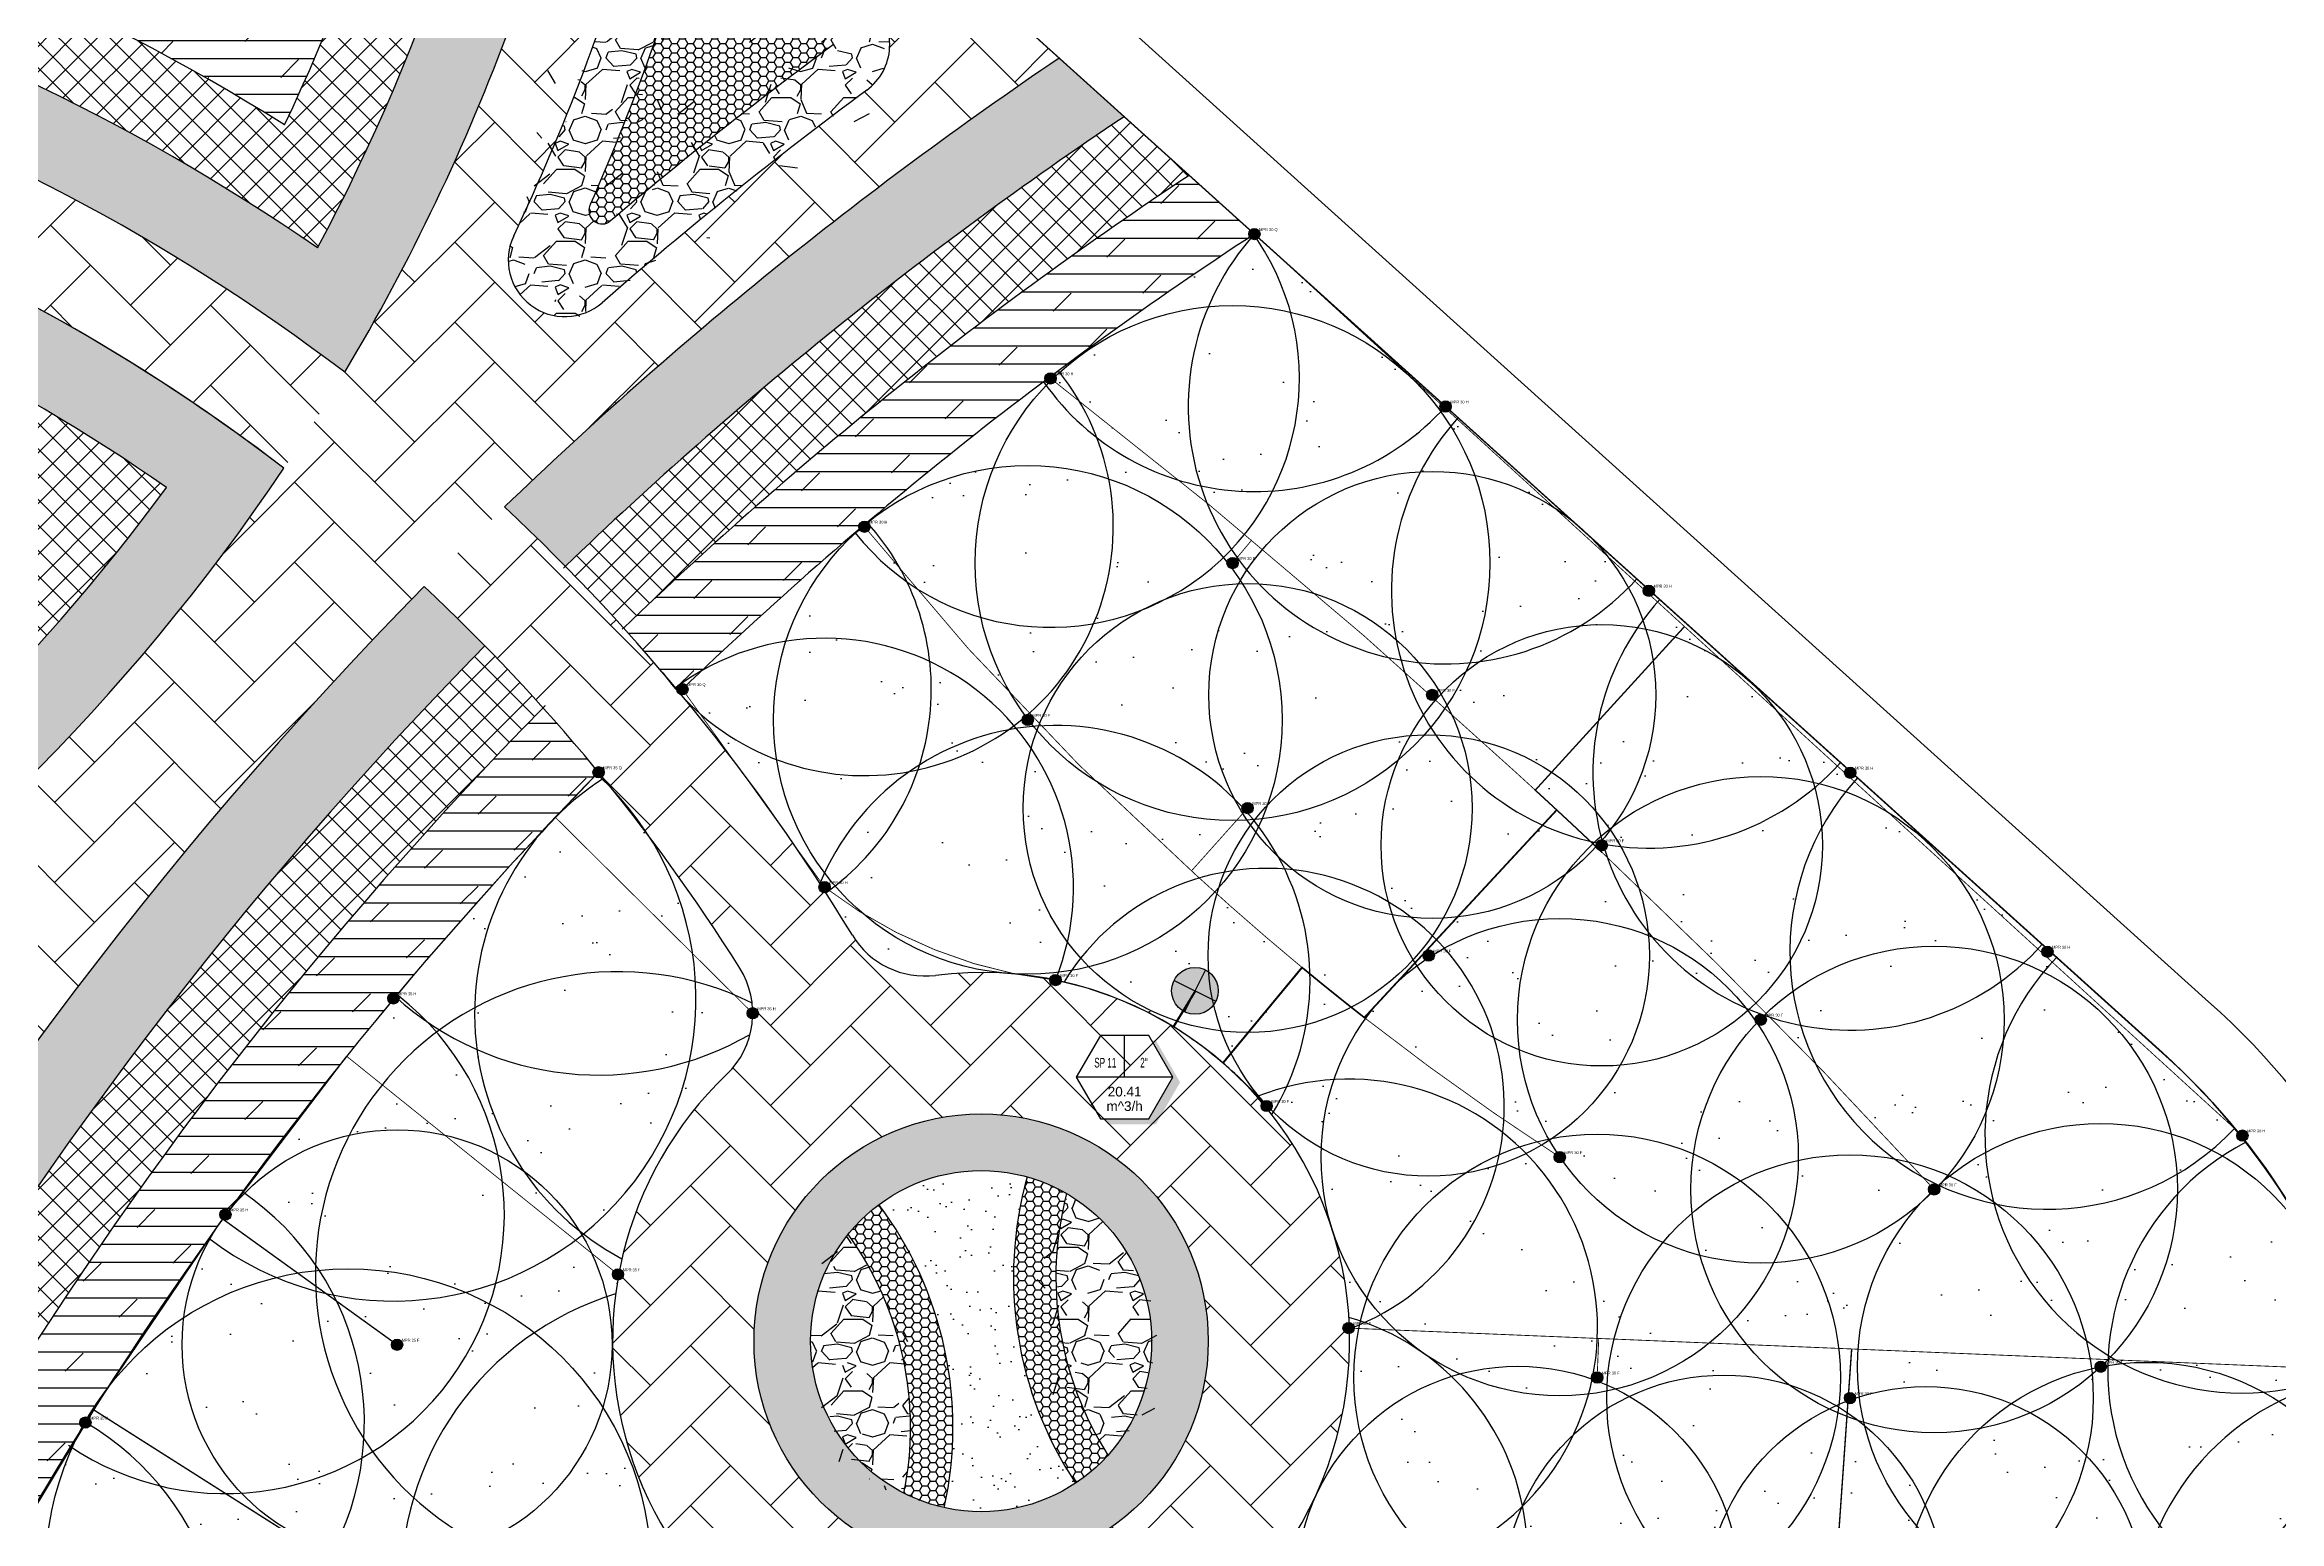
# Model space of a CAD drawing. Extents: x 671027 to 671592, y 802418 to 802669.
# Drawn here: x 671396.9 to 671475.9, y 802514.6 to 802566.8 of the extents above; entities that cross this region are included whole.
import ezdxf
from ezdxf.enums import TextEntityAlignment as Align

# ---------------------------------------------------------------- set-up
doc = ezdxf.new("R2010")
doc.units = 0
doc.linetypes.add('1', pattern=[0])
for name, color, linetype in [('CIRCLE SPRAY', 140, 'Continuous'), ('Grass', 7, 'Continuous'), ('gravel', 7, 'Continuous'), ('L-VALV-NOTN', 7, 'Continuous'), ('L-VALV-SYMB', 7, 'Continuous'), ('L-ZONE-ATTR-VALV', 7, 'Continuous'), ('Pipe-Lateral-10 Bars-32mm', 7, 'Continuous'), ('Pipe-Lateral-10 Bars-50mm', 7, 'Continuous'), ('Pipe-Lateral-10 Bars-63mm', 7, 'Continuous'), ('Pipe-Lateral-10 Bars-75mm', 7, 'Continuous'), ('Pipe-Lateral-10 Bars-90mm', 7, 'Continuous'), ('ROAD BORDER', 7, 'Continuous'), ('Roads boundry', 7, 'Continuous'), ('Rotor MPR', 172, 'Continuous'), ('sand', 7, 'Continuous'), ('shrubs-Gc', 7, 'Continuous')]:
    doc.layers.add(name, color=color, linetype=linetype)
doc.layers.add('Hardscape', color=80, linetype='1', lineweight=15)
doc.layers.add('L-SYMB-TRIM', color=7, linetype='Continuous', true_color=0x000000)
doc.styles.get("Standard").update_dxf_attribs({"font": 'arial.ttf'})
doc.styles.add('ValveZoneLabelText', font='arial.ttf', dxfattribs={"height": 0.2000000064})
doc.linetypes.add('32mm', pattern='A,0.5,-0.2,["32mm",Standard,S=0.1,R=0,X=-0.1,Y=-0.05],-0.5', length=1.2)
doc.linetypes.add('50mm', pattern='A,0.5,-0.2,["50mm",Standard,S=0.1,R=0,X=-0.1,Y=-0.05],-0.5', length=1.2)
doc.linetypes.add('63mm', pattern='A,0.5,-0.2,["63mm",Standard,S=0.1,R=0,X=-0.1,Y=-0.05],-0.5', length=1.2)
doc.linetypes.add('75mm', pattern='A,0.5,-0.2,["75mm",Standard,S=0.1,R=0,X=-0.1,Y=-0.05],-0.5', length=1.2)
doc.linetypes.add('90mm', pattern='A,0.5,-0.2,["90mm",Standard,S=0.1,R=0,X=-0.1,Y=-0.05],-0.5', length=1.2)
doc.linetypes.add('PIPE 90', pattern='A,12.7,-5.08,["GAS",Standard,S=2.54,R=0,X=-2.54,Y=-1.27],-6.35', length=24.13)
pattern_1 = [(37.50000000000001, (0, 0), (-0.01800035207982051, 0.5505898919955101), [0, -0.43434, 0, -0.485775, 0, -0.4643437499999999]), (7.499999999999999, (0, 0), (0.505713693530253, 0.8064282381393985), [0, -0.234315, 0, -0.3914775, 0, -0.15001875]), (327.5, (-0.3514725000131875, 0), (0.8898664165216401, 0.001616832763363982), [0, -0.142875, 0, -0.51435, 0, -0.6715125]), (317.5, (-0.3514725000131875, 0), (0.8590010090313343, 0.2507954886643683), [0, -0.07143749999999999, 0, -0.337185, 0, -0.3857625])]
pattern_2 = [(45, (0, 0), (-0.4490128060534576, 0.4490128060534577), []), (135, (0, 0), (-0.4490128060534577, -0.4490128060534576), [])]
pattern_3 = [(0, (0, 0), (0, 0.635), []), (45, (0, 0), (-1.269999134350098, 1.269999134350099), [0.8980256121069154, -1.796051224213831])]
pattern_4 = [(37.50000000000001, (0, 0), (-0.1600031295984046, 4.894132373293424), [0, -3.860800000000001, 0, -4.318000000000001, 0, -4.1275]), (7.499999999999999, (0, 0), (4.495232831380027, 7.168251005683543), [0, -2.0828, 0, -3.4798, 0, -1.3335]), (327.5, (-3.124199999962002, 0), (7.90992370241458, 0.01437184678545762), [0, -1.27, 0, -4.572, 0, -5.969]), (317.5, (-3.124199999962002, 0), (7.635564524722972, 2.229293232572163), [0, -0.635, 0, -2.9972, 0, -3.429])]
pattern_5 = [(228.0127875, (1.828800000017509, 2.540000000037253), (-20.32000000159581, -22.85999999858178), [0.34172144, -33.830483639565]), (184.969741, (1.600199999986216, 2.285999999963678), (30.47999998794051, 2.540000144697924), [0.5864047199999994, -58.05404889352396]), (132.5104471, (1.015999999945052, 2.23519999999553), (25.40000001072749, -27.93999999024596), [0.41348152, -40.9347227941]), (267.273689, (0.02540000004228204, 1.600199999986216), (2.540000005319725, 50.79999999973313), [0.5340045199999995, -52.86643742573797]), (292.83365418, (0, 1.066800000029616), (-12.70000000106341, 30.47999999955546), [0.5236336999999995, -51.83980774534397]), (357.2736889999999, (0.2031999999890104, 0.5842000000411645), (-50.79999999973313, 2.540000005319728), [0.5340045199999995, -52.86643742573797]), (37.69424047, (0.7365999999456108, 0.5587999999988824), (-33.01999999853589, -25.40000000190041), [0.70619366, -69.91311531424701]), (72.25532837, (1.295399999944493, 0.9906000000191852), (17.78000000477929, 55.87999999847886), [0.66671952, -66.005256601905]), (121.42956562, (1.498600000049919, 1.625600000028498), (-20.32000000288312, 33.01999999822602), [0.535813, -53.04554569871201]), (175.2363583, (1.219200000050478, 2.082799999974668), (27.93999999959953, -2.540000004389256), [0.6117132799999995, -29.97393694999998]), (222.3974378, (0.6095999999670312, 2.133599999942817), (-30.47999999902466, -27.94000000106399), [0.7910779200000001, -78.31677251217701]), (138.81407483, (2.540000000037253, 1.574799999943934), (-17.77999999893351, 15.24000000123918), [0.27000454, -26.730565824344]), (171.4692344, (2.336800000048243, 1.752600000007078), (33.02000000088966, -5.079999994237343), [0.51368198, -50.85463899704001]), (225, (1.828800000017509, 1.828800000017509), (-3.552713678800501e-16, -2.540000000000239), [0.35920934, -3.232893108428]), (203.19859051, (1.650999999954365, 2.133599999942817), (12.70000000034609, 5.079999999109334), [0.1934413199999999, -19.15062236889398]), (291.80140949, (1.473200000007637, 2.057400000048801), (-2.540000000531496, 7.619999999822872), [0.27356562, -13.40475299]), (30.96375653, (1.574799999943934, 1.803399999975227), (7.620000000186383, 5.079999999721125), [0.4443196599999997, -14.36629815290999]), (161.56505118, (1.955799999996088, 2.032000000006519), (5.080000000132583, -2.539999999733753), [0.32128714, -7.710898116828]), (16.389540334, (0, 2.057400000048801), (25.40000000000015, 7.620000000000243), [0.450088, -44.55882667253901]), (70.34617594, (0.4318000000203028, 2.184400000027381), (-10.16000000092932, -27.93999999967041), [0.37759894, -37.3822156782]), (293.19859051, (1.955799999996088, 2.540000000037253), (-5.079999999113262, 12.70000000035529), [0.3868800999999998, -18.95718358889398]), (343.6104596700001, (2.10820000001695, 2.184400000027381), (-25.40000000053229, 7.619999998222859), [0.4500879999999998, -44.55882667253996]), (339.44395478, (0, 0.4825999999884516), (-12.69999999999986, 5.080000000000211), [0.4340351999999997, -21.26773431310599]), (294.7751406, (0.4063999999780208, 0.33019999996759), (-12.70000001511693, 27.93999999312726), [0.36367212, -36.00359338072001]), (66.80140949, (1.98120000003837, 0), (5.079999999202299, 12.7000000003193), [0.3868801000000001, -18.957183588894]), (17.35402464, (2.133599999942817, 0.355600000009872), (-33.01999999934302, -10.16000000213246), [0.4257827400000001, -42.1523759802]), (69.44395478, (0.7365999999456108, 0), (-5.080000000088461, -12.69999999996463), [0.2170176, -21.48475191310601]), (101.309932474, (1.828800000017509, 0), (-2.5400000000004, 10.16000000000037), [0.1295146, -12.821994964526]), (165.963756532, (1.803399999975227, 0.1269999999785796), (7.619999999999513, -2.539999999999865), [0.5236337000000001, -9.949054589069]), (186.00900596, (1.295399999944493, 0.2539999999571592), (25.39999999986537, 2.540000001329354), [0.4852669999999997, -48.04136486333697]), (303.69006753, (1.574799999943934, 1.574799999943934), (-2.540000000352969, 5.079999999823702), [0.36632388, -8.79177635968]), (353.15722659, (1.77800000004936, 1.270000000018626), (43.18000000026569, -5.079999997739394), [0.6395567600000001, -63.316009065031]), (60.9453959, (2.412999999942258, 1.193800000008196), (-10.16000000027969, -17.77999999984025), [0.26150824, -25.88939231811]), (90, (2.540000000037253, 1.422400000039488), (-2.54, 2.54), [0.1524, -2.3876]), (120.25643716, (1.244599999976344, 0.33019999996759), (10.15999999875716, -17.7800000007098), [0.3528669600000001, -34.9339407732]), (48.01278749999999, (1.066800000029616, 0.6350000000093132), (20.32000000167534, 22.8599999985102), [0.6834428800000001, -33.488762199565]), (0, (1.523999999975786, 1.143000000040047), (2.54, 2.54), [0.6604000000000001, -1.8796]), (325.3048465, (2.184400000027381, 1.143000000040047), (25.40000000962153, -17.77999998625458), [0.40160956, -39.75931672414001]), (254.0546040999999, (2.514599999994971, 0.9144000000087544), (-2.539999999822557, -10.16000000004475), [0.36982908, -18.121650038772]), (207.64597536, (2.412999999942258, 0.5587999999988824), (-48.26000000177335, -25.39999999663075), [0.6021450999999994, -59.61246442293797]), (175.42607874, (1.879599999985658, 0.2793999999994412), (-33.01999999999883, 2.539999999999478), [0.6370294599999999, -63.06584645624])]
pattern_6 = [(0, (0, 0), (0.28575, 0.1649778387), [0.1905, -0.3809999999999999]), (120, (0, 0), (-0.2857499993756514, 0.1649778397814034), [0.1904999999999998, -0.3809999999999997]), (59.99999999999999, (0, 0), (6.243485461965292e-10, 0.3299556784814033), [-0.3809999999999999, 0.1905])]

# ---------------------------------------------------------------- blocks, each defined once
blk = doc.blocks.new('Rotor mpr')
at = {"layer": 'Rotor MPR'}
h = blk.add_hatch(color=256, dxfattribs=at)
h.dxf.hatch_style = 1
h.paths.add_polyline_path([(-0.2, 0, 1), (0.2, 0, 1)])
at = {"layer": 'Rotor MPR', "color": 7}
blk.add_circle((0, 0), 0.2, dxfattribs=at)
blk.add_attdef('ROTOR.MPR', (0.1670934492722154, 0.1099080488784239), '', height=0.1, dxfattribs=at)
blk = doc.blocks.new('valvesym-1')
at = {"linetype": 'Continuous', "lineweight": 0}
for points in [[(-0.005572365368450294, -9.992007221626409e-16), (-0.7466969593723654, -9.992007221626409e-16), (-0.7495614365984087, 0.005572365560468029), (-0.7407662468327931, 0.1173258474159137), (-0.7132923789272694, 0.2317627430862896), (-0.6682548853708725, 0.3404928708454358), (-0.6067627387258326, 0.4408389340933168), (-0.5303300797232847, 0.5303300797232787), (-0.4408389340933239, 0.6067627387258273), (-0.3404928708454441, 0.6682548853708682), (-0.231762743086298, 0.7132923789272665), (-0.1173258474159223, 0.7407662468327918), (-0.005572365368450294, 0.7495614366135223), (0.0002269082501467068, 0.7466969851027485), (0.0002269082501467068, 0.005572365560468029)], [(0.7466969593723654, -1.998401444325282e-15), (0.005572365368450294, -1.665334536937735e-15), (0.0002269082501467068, -0.005572365560468362), (0.0002269082501467068, -0.7466969851027487), (0.005572365368450294, -0.7495614366135223), (0.1173258474159267, -0.7407662468327914), (0.2317627430863026, -0.7132923789272656), (0.3404928708454474, -0.668254885370867), (0.4408389340933271, -0.6067627387258254), (0.530330079723287, -0.5303300797232764), (0.6067627387258343, -0.4408389340933148), (0.6682548853708735, -0.3404928708454339), (0.7132923789272702, -0.231762743086288), (0.7407662468327935, -0.1173258474159117), (0.7495614365984057, -0.005572365560468362)]]:
    blk.add_hatch(color=0, dxfattribs=at).paths.add_polyline_path(points, flags=0)
at = {"layer": 'L-SYMB-TRIM', "linetype": 'Continuous', "lineweight": 0}
h = blk.add_hatch(color=256, dxfattribs=at)
edge = h.paths.add_edge_path()
edge.add_arc((0, 0), 0.7499999912790698, 0, 360)
at = {"color": 0, "linetype": 'Continuous', "ltscale": 0.1022343309819866, "flags": 128}
for points in [[(0.0002269082501467068, 0.7499999569541651), (0.0002269082501467068, -0.749999989485058)], [(0.7499999912790697, 0), (-0.7499782480462722, 0)]]:
    blk.add_lwpolyline(points, dxfattribs=at)
at = {"color": 0, "linetype": 'Continuous', "ltscale": 0.1022343309819866}
blk.add_circle((0, 0), 0.7499999912790698, dxfattribs=at)
blk = doc.blocks.new('ControlValve-1')
at = {"layer": 'L-VALV-SYMB', "color": 0, "xscale": 1.000000032, "yscale": 1.000000032}
blk.add_blockref('valvesym-1', (0, 0), dxfattribs=at)
at = {"layer": 'L-ZONE-ATTR-VALV', "style": 'ValveZoneLabelText'}
blk.add_attdef('WaterSource/ZoneId', (0, 0), '', height=0.2000000064, dxfattribs=at)
blk = doc.blocks.new('V_S_2')
at = {"layer": 'L-VALV-SYMB', "color": 12, "rotation": 63.40581976892219}
blk.add_blockref('ControlValve-1', (0, 0), dxfattribs=at)
blk = doc.blocks.new('vnotation-6')
blk.add_hatch(color=256).paths.add_polyline_path([(0.2809331929103995, 0.379434840131078), (0.5, 0), (0.2499999999999997, -0.4330127018922195), (-0.2061760863627774, -0.4330127018922192), (-0.175242893452378, -0.4865905636533605), (0.3247571065476219, -0.4865905636533608), (0.5747571065476222, -0.05357786176114132), (0.3247571065476222, 0.379434840131078)])
for p, q in [((0, 0), (5.551115123125783e-17, 0.4330127018922194)), ((0.5, -1.110223024625157e-16), (-0.5, 0))]:
    blk.add_line(p, q)
blk.add_lwpolyline([(0.5, 0), (0.25, 0.4330127018922194), (-0.2499999999999999, 0.4330127018922194), (-0.5, 5.551115123125783e-17), (-0.2500000000000002, -0.4330127018922192), (0.2499999999999997, -0.4330127018922195)], close=True)
for tag, p in [('AA', (-0.2, 0.2)), ('2', (0.2, 0.2)), ('20', (0, -0.15)), ('GPM', (0, -0.3))]:
    blk.add_attdef(tag, text='', height=0.1).set_placement(p, align=Align.MIDDLE_CENTER)
at = {"flags": 1}
blk.add_attdef('WATERSOURCE/ZONEID', text='', height=0.005, dxfattribs=at).set_placement((0, 0), align=Align.MIDDLE_CENTER)

msp = doc.modelspace()

# ---------------------------------------------------------------- hatches: boundary and pattern name
at = {"layer": 'Grass', "linetype": 'ByBlock'}
h = msp.add_hatch(dxfattribs=at)
h.set_pattern_fill('AR-SAND', color=94, scale=0.1)
h.set_pattern_definition(pattern_4)
h.paths.add_polyline_path([(671471.7772134771, 802531.1687208272, -0.4373838663141636), (671472.1856676224, 802494.4562980401, 0.03769208156857422), (671435.8301662904, 802497.500892699, 0.03296819824642526), (671435.3015456228, 802506.914810612, -0.2955544622661418), (671436.7283291726, 802509.8479304744, 0.8097388147412852), (671428.3773668088, 802533.9284248347, -0.2955544622637499), (671425.4409522587, 802535.3484153331, 0.03688084463250202), (671419.3195707373, 802543.9346206395, -0.04727878131818087), (671439.6544984583, 802560.1288513762)])
h = msp.add_hatch(dxfattribs=at)
h.set_pattern_fill('AR-SAND', color=94, scale=0.1)
h.set_pattern_definition(pattern_4)
h.paths.add_polyline_path([(671428.7552606072, 802508.0307681201, -0.3564185848569091), (671431.453391756, 802505.3621299329, -0.02921405260145238), (671431.829753422, 802497.4811087137, 0.05566542318292118), (671385.366460635, 802491.5784650609, -0.1073505691451949), (671416.468577111, 802541.1052455978, -0.03159209307204999), (671421.457726224, 802534.1852232465, -0.3564185848559485), (671420.9911363908, 802530.419079941, 0.642267972347255)])
at = {"layer": 'gravel', "linetype": 'ByBlock'}
h = msp.add_hatch(dxfattribs=at)
h.set_pattern_fill('GRAVEL', color=250, scale=0.1)
h.set_pattern_definition(pattern_5)
edge = h.paths.add_edge_path()
edge.add_arc((671344.3868694465, 802592.8980244967), 76.48678802096713, -25.416320107504305, -15.998444077087584, ccw=False)
edge.add_arc((671415.2771628769, 802559.2120898772), 2, 154.5836798924957, 311.0415033565571)
edge.add_arc((671514.9272235946, 802444.7453760711), 149.7654874158904, 126.4491387234535, 131.041503352715, ccw=False)
edge.add_arc((671424.7619859539, 802566.8231918478), 2, -53.55086127654646, 47.96386137537576)
edge.add_line((671426.1011843599, 802568.308637111), (671421.1729975863, 802572.7516280679))
edge.add_arc((671419.8337991802, 802571.2661828046), 2, 47.96386137537576, 164.0015559204352)
edge = h.paths.add_edge_path(flags=16)
edge.add_arc((671344.3868694468, 802592.8980244966), 78.48678802065807, -23.826502451123588, -15.998444333042016, ccw=False)
edge.add_arc((671416.6010780724, 802560.9631449378), 0.4752611960238309, 151.2367429350951, 299.2785820582257)
edge.add_arc((671514.9272235951, 802444.7453760705), 151.7654874166286, 126.44913872346089, 130.2670155583826, ccw=False)
edge.add_line((671424.761985954, 802566.8231918478), (671419.8337997734, 802571.2661822701))
h = msp.add_hatch(dxfattribs=at)
h.set_pattern_fill('GRAVEL', color=250, scale=0.1)
h.set_pattern_definition(pattern_5)
h.paths.add_polyline_path([(671433.0149160433, 802526.2168473086, -0.4763641906081926), (671434.4751048972, 802516.9688277496, -0.2087031330792848)])
h = msp.add_hatch(dxfattribs=at)
h.set_pattern_fill('GRAVEL', color=250, scale=0.1)
h.set_pattern_definition(pattern_5)
h.paths.add_polyline_path([(671427.2656219306, 802515.6240384462, -0.476364190608151), (671425.2935437126, 802524.7765749665, -0.2087031330792738)])
at = {"layer": 'Hardscape'}
h = msp.add_hatch(dxfattribs=at)
h.set_pattern_fill('AR-HBONE', color=251, scale=0.5)
h.set_pattern_definition([(45, (-675480.1106416162, -802687.9175801403), (2.220446049250313e-16, 2.82842712474619), [6, -2]), (135, (-675478.6964280538, -802686.5033665779), (2.220446049250313e-16, 2.82842712474619), [6, -2])])
h.paths.add_polyline_path([(671420.9911363908, 802530.419079941, 0.3564185848566495), (671421.457726224, 802534.1852232465, 0.06502041347440585), (671410.2990935898, 802547.6679814993, -0.006819381750013298), (671413.1450974577, 802550.48329309, -0.06842806752082291), (671425.4409522585, 802535.348415333, 0.2955544622662496), (671428.3773668088, 802533.9284248347, -0.8097388147398058), (671436.7283291727, 802509.8479304744, 0.2955544622660227), (671435.3015456228, 802506.914810612, -0.06456998133780872), (671435.1735192551, 802488.5052329487, 0.005006434108123105), (671431.1285960067, 802488.4677008206, 0.06275886861352166), (671431.453391756, 802505.3621299329, 0.3564185848573256), (671428.7552606072, 802508.0307681201, -0.6422679723435928)])
h.paths.add_polyline_path([(671430.8233191636, 802513.0149070462, 1), (671429.1625349883, 802528.9859196634, 1)], flags=16)
h.paths.add_polyline_path([(671365.8973844853, 802565.7602576236, 0.3701304910562714), (671362.8714852475, 802563.2896480621, -0.2019685250240934), (671357.3660522815, 802554.8066346237, 0.3149719415910385), (671356.141968642, 802551.593358264), (671357.4391562757, 802546.4335388524), (671363.5906415065, 802521.9647942566, -0.01701694665333523), (671358.7221040309, 802520.8230006462), (671351.2928597111, 802550.3742837891, 0.3149717155074434), (671348.6947053735, 802552.626639411, -0.2220571350402036), (671339.2410025552, 802558.306080872, 0.3701306396925756), (671335.4750996266, 802559.3443304739, 0.1581078736661541), (671305.0695365685, 802530.8137644223, -0.01366064180112755), (671301.7376669926, 802533.0536133652, -0.1626782124827104), (671335.2536456073, 802563.6406283225, 0.2831624201260748), (671337.0342945128, 802566.2338611757, -0.2352225581305126), (671342.7238851048, 802576.3607711737, 0.3153520210887766), (671343.9514026123, 802579.5763759634), (671336.3750644987, 802609.7127536532, -0.01954959624762731), (671341.1834817751, 802611.0936872016), (671348.8005115428, 802580.7954504384, 0.314971715511892), (671351.3986658804, 802578.5430948165, -0.2556895341446855), (671361.6887799071, 802571.4333845822, 0.283162420133665), (671364.3650036139, 802569.7800867182, -0.1631994005964295), (671407.4944492271, 802555.2451177315, -0.0136606418011594), (671405.3439707501, 802551.8548787314, 0.1586283161576397)])
h.paths.add_polyline_path([(671349.2162935394, 802573.5703734223, 1), (671350.8770777148, 802557.5993608051, 1)], flags=16)
h = msp.add_hatch(dxfattribs=at)
h.set_pattern_fill('AR-HBONE', color=251, scale=0.5)
h.set_pattern_definition([(45, (-673847.9582241292, -801760.793578709), (0, 2.82842712474619), [6, -2]), (135, (-673846.5440105663, -801759.3793651466), (2.220446049250313e-16, 2.82842712474619), [6, -2])])
h.paths.add_polyline_path([(671278.3240163288, 802535.4435712302, -0.006934415861741222), (671284.9076873536, 802549.7409287744, 0.66462960352515), (671416.8447145295, 802580.6436905864), (671417.1021850156, 802580.4116054681), (671432.7317528373, 802566.3349022788, 0.1883416674879848), (671372.0840579804, 802478.4490603469, 0.01616380397232093), (671359.8151024525, 802473.9817937382, 0.1766349934288822)])
h.paths.add_polyline_path([(671337.0001669895, 802506.7903311895, -0.05351524479782128), (671358.8273917859, 802482.5062162419, 0.6304159940423829), (671369.4806571321, 802484.4383036533, -0.05428110816170177), (671381.431435129, 802514.8103934315, 0.706632681603334), (671375.0270462994, 802521.7265282344, -0.1143951784225377), (671340.5861008388, 802515.5045074828, 0.7059984922328879)], flags=16)
h.paths.add_polyline_path([(671294.6672586412, 802534.775833871, -0.0375203973870377), (671286.5393231298, 802542.8591383492, 0.544499667226283), (671284.8757265435, 802542.6254301436, 0.002109561052168651), (671282.8909447045, 802538.2952670405, 0.4436496554100509), (671283.4813783809, 802536.9351378863, -0.01785648479128385), (671293.6300657612, 802533.0939191355, 0.8558373785887041)], flags=16)
h.paths.add_polyline_path([(671416.5903739688, 802557.7036215719, -0.02004065313521632), (671425.9502038966, 802565.2144227157, 0.4743790038603573), (671426.1011843599, 802568.308637111), (671421.1729975862, 802572.7516280677, 0.554523892678824), (671417.9112615082, 802571.8174051103, -0.04111638270438389), (671413.4707367199, 802560.0704747204, 0.8130969758238349)], flags=16)
at = {"layer": 'sand', "linetype": 'ByBlock'}
h = msp.add_hatch(dxfattribs=at)
h.set_pattern_fill('AR-SAND', color=1, scale=0.03)
h.set_pattern_definition([(37.50000000000001, (0, 0), (-0.04800093887952137, 1.468239711988027), [0, -1.15824, 0, -1.2954, 0, -1.23825]), (7.499999999999999, (0, 0), (1.348569849414008, 2.150475301705063), [0, -0.6248400000000001, 0, -1.04394, 0, -0.40005]), (327.5, (-0.9372600000351667, 0), (2.372977110724374, 0.004311554035637286), [0, -0.3809999999999999, 0, -1.3716, 0, -1.7907]), (317.5, (-0.9372600000351667, 0), (2.290669357416891, 0.6687879697716489), [0, -0.1905, 0, -0.8991599999999998, 0, -1.0287])])
h.paths.add_polyline_path([(671433.3293438278, 802515.9792657, -0.1213066554515475), (671430.6164597687, 802515.0041805796, -0.08049183207170375), (671428.691087814, 802515.1140889457, 0.2173204439400732), (671426.3825175836, 802525.828305629, -0.135442073141553), (671429.369394383, 802526.99664613, -0.09450454643418552), (671431.6200056848, 802526.8052575141, 0.2173204439400791)])
at = {"layer": 'shrubs-Gc', "linetype": 'ByBlock'}
h = msp.add_hatch(dxfattribs=at)
h.set_pattern_fill('DOLMIT', color=240, scale=0.1)
h.set_pattern_definition(pattern_3)
h.paths.add_polyline_path([(671405.3690575797, 802563.9905983229, 0.1597826338689477), (671358.4267223006, 802575.5607631212, 0.1037414124038036), (671353.7121392085, 802578.0871855326, -0.1631777206847234), (671403.9973471246, 802568.2984964466, 0.0791751316335648), (671408.6907236452, 802588.0441431054), (671411.4710681401, 802585.5375324562, -0.083537026260446)])
at = {"layer": 'shrubs-Gc'}
h = msp.add_hatch(dxfattribs=at)
h.set_pattern_fill('ANSI37', color=74, scale=0.2)
h.set_pattern_definition(pattern_2)
h.paths.add_polyline_path([(671406.5338147235, 802559.6392740925, 0.1631761958458701), (671360.9562039166, 802572.7070807088, 0.07356927205767784), (671358.4267223006, 802575.5607631212, -0.1597826338689475), (671405.3690575797, 802563.9905983229, 0.08353702626044594), (671411.4710681401, 802585.5375324562), (671414.1877117996, 802583.0883510907, -0.08816668761469468)])
h = msp.add_hatch(dxfattribs=at)
h.set_pattern_fill('AR-SAND', color=219, scale=0.01125)
h.set_pattern_definition(pattern_1)
h.paths.add_polyline_path([(671406.5338147235, 802559.6392740925, 0.08816668761469462), (671414.1877117996, 802583.0883510907), (671416.8519303807, 802580.6864333863, -0.09301726323245714), (671407.4944492271, 802555.2451177315, 0.1631994005962407), (671364.365003614, 802569.7800867183, -0.2831624201267741), (671361.6887799071, 802571.433384582, 0.02821709534654777), (671360.9562039166, 802572.7070807088, -0.1631761958458699)])
h = msp.add_hatch(dxfattribs=at)
h.set_pattern_fill('HONEY', color=1, scale=0.06)
h.set_pattern_definition(pattern_6)
edge = h.paths.add_edge_path()
edge.add_arc((671344.3868694468, 802592.8980244966), 78.48678802065807, -23.826502451123588, -15.998444333042016, ccw=False)
edge.add_arc((671416.6010780724, 802560.9631449378), 0.4752611960238309, 151.2367429350951, 299.2785820582257)
edge.add_arc((671514.9272235951, 802444.7453760705), 151.7654874166286, 126.44913872346089, 130.2670155583826, ccw=False)
edge.add_line((671424.761985954, 802566.8231918478), (671419.8337997734, 802571.2661822701))
h = msp.add_hatch(dxfattribs=at)
h.set_pattern_fill('AR-SAND', color=219, scale=0.01125)
h.set_pattern_definition(pattern_1)
h.paths.add_polyline_path([(671415.2939546697, 802548.38767967, 0.01048479259633896), (671413.1450974577, 802550.4832930899, -0.04304648248887964), (671432.7540222075, 802566.3499535763), (671435.051031472, 802564.2790922517, 0.0441770551104429)])
h = msp.add_hatch(dxfattribs=at)
h.set_pattern_fill('AR-SAND', color=219, scale=0.01125)
h.set_pattern_definition(pattern_1)
h.paths.add_polyline_path([(671362.7659767632, 802562.7629619425, 0.01030822785696489), (671362.8714849713, 802563.289646518, -0.37013063969242), (671365.8973844852, 802565.7602576235, -0.1586283161570497), (671405.3439707499, 802551.8548787315, -0.1803724945593833), (671363.5906415065, 802521.9647942566), (671362.8590719608, 802524.8747562733, 0.1696319683189348), (671401.1962741783, 802551.1717879121, 0.1593435321002688)])
h = msp.add_hatch(dxfattribs=at)
h.set_pattern_fill('ANSI37', color=74, scale=0.2)
h.set_pattern_definition(pattern_2)
h.paths.add_polyline_path([(671417.3521328307, 802546.2048463528, 0.01047994655096375), (671415.2939546697, 802548.38767967, -0.04417705511044296), (671435.051031472, 802564.2790922517), (671437.3511186452, 802562.2054560485, 0.04558166262138971)])
h = msp.add_hatch(dxfattribs=at)
h.set_pattern_fill('ANSI37', color=74, scale=0.2)
h.set_pattern_definition(pattern_2)
h.paths.add_polyline_path([(671401.1962741783, 802551.1717879121, -0.1696319683189347), (671362.8590719608, 802524.8747562733), (671362.127491311, 802527.7847624586, 0.1574045634867813), (671396.849993447, 802550.4470271294, 0.1510135047405784), (671361.684099327, 802559.727041734, 0.06208186437864285), (671362.7659767632, 802562.7629619425, -0.1593435321002684)])
at = {"layer": 'shrubs-Gc', "linetype": 'ByBlock'}
h = msp.add_hatch(dxfattribs=at)
h.set_pattern_fill('DOLMIT', color=240, scale=0.1)
h.set_pattern_definition(pattern_3)
h.paths.add_polyline_path([(671437.3511186452, 802562.2054560485), (671439.6544984583, 802560.1288513762, 0.04727878131818085), (671419.3195707373, 802543.9346206395, 0.01049384134937391), (671417.3521328307, 802546.2048463528, -0.04558166262138977)])
at = {"layer": 'shrubs-Gc'}
h = msp.add_hatch(dxfattribs=at)
h.set_pattern_fill('AR-SAND', color=219, scale=0.01125)
h.set_pattern_definition(pattern_1)
h.paths.add_polyline_path([(671376.3229134491, 802482.9207684208, -0.06840859253725587), (671431.4977894354, 802491.4749559349, -0.01121030429843658), (671431.1285960067, 802488.4677008206, 0.07453113725576056), (671372.0840579804, 802478.4490603469, -0.1372191302174559), (671410.2990935898, 802547.6679814992, -0.01110006154431807), (671412.4491387358, 802545.5757162235, 0.1278219888285606)])
h = msp.add_hatch(dxfattribs=at)
h.set_pattern_fill('ANSI37', color=74, scale=0.2)
h.set_pattern_definition(pattern_2)
h.paths.add_polyline_path([(671380.7476937103, 802487.2985922542, -0.06212117788488952), (671431.7309037868, 802494.4792172391, -0.01114908806871269), (671431.4977894354, 802491.4749559349, 0.068408592537256), (671376.3229134491, 802482.9207684208, -0.1278219888285606), (671412.4491387358, 802545.5757162235, -0.01110848142565085), (671414.5057240033, 802543.3883933958, 0.1178817737560205)])
at = {"layer": 'shrubs-Gc', "linetype": 'ByBlock'}
h = msp.add_hatch(dxfattribs=at)
h.set_pattern_fill('DOLMIT', color=240, scale=0.1)
h.set_pattern_definition(pattern_3)
h.paths.add_polyline_path([(671414.5057240033, 802543.3883933958, -0.01114025875800316), (671416.468577111, 802541.1052455978, 0.1073505691451949), (671385.366460635, 802491.5784650609, -0.05566542318292119), (671431.829753422, 802497.4811087137, -0.01111291789382018), (671431.7309037868, 802494.4792172391, 0.06212117788488938), (671380.7476937103, 802487.2985922542, -0.1178817737560205)])
at = {"layer": 'shrubs-Gc'}
h = msp.add_hatch(dxfattribs=at)
h.set_pattern_fill('AR-SAND', color=219, scale=0.01125)
h.set_pattern_definition(pattern_1)
edge = h.paths.add_edge_path(flags=17)
edge.add_arc((671429.992927076, 802521.0004133548), 6.028565377709604, -84.06329775586431, 275.93670224413574, ccw=False)
edge = h.paths.add_edge_path()
edge.add_arc((671429.992927076, 802521.0004133548), 8.028565377709603, -84.06329775586431, 275.93670224413574, ccw=False)
h = msp.add_hatch(dxfattribs=at)
h.set_pattern_fill('HONEY', color=1, scale=0.06)
h.set_pattern_definition(pattern_6)
h.paths.add_polyline_path([(671431.6200056848, 802526.8052575141, -0.06303118668760699), (671433.0149160433, 802526.2168473086, 0.2087031330792848), (671434.4751048972, 802516.9688277496, -0.06303118668761296), (671433.3293438278, 802515.9792657, -0.217320443940079)])
h = msp.add_hatch(dxfattribs=at)
h.set_pattern_fill('HONEY', color=1, scale=0.06)
h.set_pattern_definition(pattern_6)
h.paths.add_polyline_path([(671427.2656219306, 802515.6240384462, 0.208703133079274), (671425.2935437126, 802524.7765749665, -0.06303118668761779), (671426.3825175836, 802525.828305629, -0.217320443940073), (671428.691087814, 802515.1140889457, -0.06303118668761169)])

# ---------------------------------------------------------------- linework, layer by layer
at = {"color": 0}
for radius in [8.028565377709603, 6.028565377709604]:
    msp.add_circle((671429.992927076, 802521.0004133548), radius, dxfattribs=at)
at = {"color": 119}
for centre, radius, start, end in [((671344.3868693856, 802592.8980245129), 67.48678808370138, 334.6376143851005, 353.7385413958897), ((671344.3868693856, 802592.8980245129), 70.48678808370138, 331.8459549526622, 352.0001571510373), ((671364.2570917075, 802498.2036435333), 77.57652453130925, 57.99767371411347, 94.31020657908897), ((671364.2570917075, 802498.2036435333), 74.57652453130925, 55.46632599026278, 92.53684048831576), ((671514.9272235945, 802444.7453760712), 143.7654874158442, 123.7520833575259, 133.8701495752957), ((671364.2570456386, 802498.2035553544), 64.57662321155158, 55.10867564676465, 91.32307237740902), ((671514.9272235945, 802444.7453760712), 140.7654874158442, 123.4426297627735, 133.8819514495301), ((671514.9272235945, 802444.7453760712), 137.7654874158442, 123.1192159765938, 133.8819514495301), ((671344.386869447, 802592.8980244957), 70.48678801983897, 285.1485659678017, 323.7028954890032), ((671514.9272235757, 802444.7453760789), 143.7654873957307, 135.4643523742459, 164.6009971959087), ((671514.9272235757, 802444.7453760789), 140.7654873957385, 135.5118783474804, 162.4042824632386), ((671514.9272235757, 802444.7453760789), 137.7654873957385, 135.5118783474804, 160.1262997327596)]:
    msp.add_arc(centre, radius, start, end, dxfattribs=at)
at = {"color": 0}
for centre, radius, start, end in [((671344.3868694465, 802592.8980244967), 73.48678802096713, 329.1777395374053, 350.434560288153), ((671344.3868694465, 802592.8980244967), 76.48678802096713, 334.5836798897952, 344.0015559227247), ((671344.3868694468, 802592.8980244966), 78.48678802065807, 336.173497548372, 344.0015556671057), ((671364.2570917075, 802498.2036435333), 71.57652453130815, 52.83792365378451, 89.91361833806336), ((671424.7619859539, 802566.8231918478), 2, 306.4491387271498, 47.96386137253298), ((671514.9272235951, 802444.7453760705), 151.7654874166286, 126.4491387271498, 130.2670155594745), ((671514.9272235946, 802444.7453760711), 146.7654874158904, 124.0485078062506, 133.9079480145864), ((671364.2570917075, 802498.2036435333), 67.57652453130815, 52.55459394271402, 88.60911632564233), ((671514.9272235946, 802444.7453760711), 149.7654874158904, 126.4491387271498, 131.0415033499912), ((671415.2771628769, 802559.2120898772), 2, 154.5836798897952, 311.0415033594016), ((671344.3868694465, 802592.8980244967), 73.48678802096713, 237.6543339593003, 326.0471457802873), ((671364.2570917075, 802498.2036435333), 71.57652453130815, 31.26197174677139, 46.92012082353534), ((671514.9272235946, 802444.7453760711), 146.7654874158904, 135.4708109564824, 166.7239339076668), ((671364.2570917075, 802498.2036435333), 67.57652453130815, 32.17160139445235, 47.05223601632044), ((671428.0053626271, 802536.9052709659), 3, 211.2619717467714, 277.1230912068724), ((671418.9183546783, 802532.5878528595), 3, 313.7035526394108, 32.17160139445235), ((671429.992927076, 802521.0004133548), 13.0285653777096, 301.1293503201576, 97.12309119942671), ((671429.992927076, 802521.0004133548), 13.0285653777096, 133.7035526394108, 264.5488888870405)]:
    msp.add_arc(centre, radius, start, end, dxfattribs=at)
for centre, radius, start, end in [((671364.2570917079, 802498.2036435338), 67.57652453076498, 52.55459394271402, 84.63542770462851), ((671416.6010780724, 802560.9631449378), 0.4752611960238309, 151.2367429355658, 299.2785820598434), ((671514.9272235945, 802444.7453760712), 143.7654874158442, 133.8701495752957, 133.9079480145864), ((671514.9272235945, 802444.7453760712), 140.7654874158442, 133.8819514495301, 133.9079480145864), ((671514.9272235757, 802444.7453760789), 140.7654873957385, 135.4708109564824, 135.5118783474804), ((671444.3404474688, 802523.2657728974), 13.20369609357137, 164.4506831783529, 213.4942707045429), ((671415.7935405442, 802517.9409007458), 13.20369609357137, 347.6377105138725, 36.6812980451344), ((671444.3404474688, 802523.2657728974), 11.70369609357137, 165.3952888740482, 212.5496650102628), ((671415.7935405442, 802517.9409007458), 11.70369609357137, 348.5823162098719, 35.73669234871894)]:
    msp.add_arc(centre, radius, start, end)
at = {"layer": 'CIRCLE SPRAY', "color": 140}
for centre, radius in [((671438.8820779987, 802548.502215473), 9.1), ((671431.6418653204, 802542.9570182844), 8.988726653103072), ((671445.9419643409, 802543.841450502), 7.9), ((671439.4157279036, 802539.8423500822), 7.934291644362878), ((671451.9332999131, 802538.5259785741), 7.8), ((671445.8179494874, 802534.6311601724), 7.8), ((671457.5560780697, 802532.3593835759), 8.6), ((671450.4483286795, 802527.5028072499), 8.435464559150025), ((671463.6862246653, 802526.362467318), 8.6), ((671469.5743676085, 802520.0943118732), 8.6), ((671409.3448053893, 802520.8712614314), 7.6), ((671451.7710608615, 802519.7142241126), 8.6), ((671460.7106735142, 802518.985226407), 8.6), ((671407.6240235233, 802512.8555312775), 10.7), ((671448.96693144, 802512.2574091081), 7.852105702976167), ((671471.2038999475, 802511.6501053175), 8.6), ((671456.2569676515, 802512.000896341), 7.8), ((671463.3931126869, 802511.5931138732), 7.8)]:
    msp.add_circle(centre, radius, dxfattribs=at)
for centre, radius, start, end in [((671432.44594378, 802555.0299862995), 8.8, 218.3048998830377, 36.5588287737984), ((671446.4132744055, 802554.0354986298), 9.1, 137.9283282382887, 318.0035789386999), ((671425.8666173172, 802549.7870742327), 8.8, 215.972935781986, 38.78822769144061), ((671439.6544984583, 802560.1288513764), 9.1, 215.0118860677027, 318.0014867234445), ((671453.5987209455, 802547.5247115582), 9.1, 137.7728503875086, 318.159056788684), ((671419.431657273, 802544.0425378425), 8.8, 305.1912586106407, 42.05170852068566), ((671460.7212850178, 802541.0921224413), 9.1, 137.7179672440699, 318.2139399324438), ((671424.4590546719, 802537.0448041745), 8.8, 338.0872397931973, 126.7926473006531), ((671432.6232825122, 802533.7606933706), 9, 328.146510994588, 157.7188269275911), ((671409.2126375161, 802533.1166141222), 10.7, 232.44282890261, 47.59777900711415), ((671421.9183546783, 802532.5878528595), 9.832104651033406, 122.4220083523847, 241.9421657306601), ((671467.6874681305, 802534.762601938), 9.1, 137.4858127397132, 316.7294064693725), ((671440.0880266381, 802529.3105021288), 8.4, 290.3865765929942, 148.5345122524958), ((671474.5815347709, 802528.2655305444), 9.1, 136.1657909149819, 297.894438501323), ((671417.1550482853, 802523.3571646706), 10.7, 63.69645211466548, 283.9351872080107), ((671403.2746251926, 802525.4730715377), 9.861959746628099, 235.7678832711183, 51.66539985530808), ((671416.4685771109, 802541.1052455979), 10.7, 227.7203861005297, 300.034523106348), ((671442.984621983, 802521.4606485756), 8.8, 252.4442813083685, 111.613466869684), ((671478.9242720316, 802519.9708757767), 9.1, 117.6073522424433, 276.5599366931543), ((671398.3265990053, 802518.1185682518), 9.861959746628099, 239.8702849518365, 55.76782155685954), ((671420.1896664024, 802512.4318122208), 10.7, 106.9431562637057, 333.9469772971245), ((671440.5989334726, 802513.4748997155), 8.7, 232.8633374242262, 74.01695738761617), ((671479.93799712, 802510.7217383734), 9.1, 96.05332486201112, 255.2085233961467), ((671393.376281397, 802509.5890261316), 9.861959746628099, 243.9726866846607, 59.87024362685425)]:
    msp.add_arc(centre, radius, start, end, dxfattribs=at)
at = {"layer": 'Pipe-Lateral-10 Bars-32mm', "color": 5, "linetype": '32mm', "const_width": 0.03}
for points in [[(671439.6545189718, 802560.1288647588), (671474.5815347709, 802528.2655305444)], [(671438.8820779987, 802548.502215473), (671439.5614274665, 802549.3159646235)], [(671439.4157279036, 802539.8423500822), (671437.4276991368, 802537.618939493)], [(671414.9385549421, 802539.5166568673), (671414.9385549421, 802539.5166568673), (671421.9183546783, 802532.5878528595)], [(671417.1550482853, 802523.3571646706), (671407.5618538118, 802531.0703834224)], [(671478.9242720316, 802519.9708757767), (671442.984621983, 802521.4606485756)], [(671451.7710608615, 802519.7142241126), (671451.8282579773, 802521.0940615796)]]:
    msp.add_lwpolyline(points, dxfattribs=at)
for points in [[(671432.44594378, 802555.0299862995, -0.02241075509610902), (671448.8419224198, 802541.1532231915, -0.001027538680583027), (671449.5512591478, 802540.5044517285, -0.001027538680583027)], [(671425.8666173172, 802549.7870742327, 0.04122968605986559), (671437.5821317504, 802537.4811343438, 0.01257033278221733), (671441.3300410075, 802534.2143027127, 0.01257033278221733)], [(671419.431657273, 802544.0425378425), (671424.4590546719, 802537.0448041745, 0.07007647483674596), (671428.3613260429, 802534.8304593394, 0.07007647483674596), (671432.6232825122, 802533.7606933706, -50.9655671520016)], [(671407.5618538118, 802531.0703834224, -0.02436281780410789), (671416.4685771109, 802541.1052455979)], [(671451.9497851412, 802538.2704645122, -0.01787767831269859), (671463.6862246653, 802526.362467318)], [(671436.7943070469, 802532.1127824223, 0.0867031783971789), (671432.623282511, 802533.7606933708, 12.9754170033371)], [(671443.5829971189, 802532.4029487139, 0.02133191362712704), (671450.4483286795, 802527.5028072499)]]:
    msp.add_lwpolyline(points, format="xyb", dxfattribs=at)
at = {"layer": 'Pipe-Lateral-10 Bars-32mm', "color": 5, "linetype": '32mm'}
msp.add_arc((671428.7239246739, 802519.2902755486), 15.15083344816428, 41.40403661653106, 49.49186675843297, dxfattribs=at)
at = {"layer": 'Pipe-Lateral-10 Bars-50mm', "color": 4, "linetype": '50mm', "const_width": 0.05}
for points in [[(671449.5837165024, 802540.4746373093), (671454.8594616764, 802546.2576490245)], [(671409.3448053893, 802520.8712614314), (671403.1792958825, 802525.3166499527)], [(671460.7693874297, 802520.7234332783), (671460.1662557073, 802512.1054722266)], [(671407.6240235233, 802512.8555312775), (671398.6145833838, 802518.5742271398)]]:
    msp.add_lwpolyline(points, dxfattribs=at)
for points in [[(671449.5512591478, 802540.5044517285, -0.001175105616347088), (671450.3591885825, 802539.7589427241)], [(671450.3591885825, 802539.7589427241, -0.00232859112559146), (671451.9497851412, 802538.2704645122, -0.00232859112559146)], [(671394.9968476907, 802512.5394352394, -0.04069644410489306), (671407.5618538118, 802531.0703834224, -0.04069644410489306)]]:
    msp.add_lwpolyline(points, format="xyb", dxfattribs=at)
at = {"layer": 'Pipe-Lateral-10 Bars-63mm', "color": 200, "linetype": '63mm', "const_width": 0.06}
for points in [[(671443.5424754662, 802532.437950537), (671450.3426630292, 802539.7742621009)], [(671443.5406636884, 802532.4359959195), (671443.5424754662, 802532.437950537)]]:
    msp.add_lwpolyline(points, dxfattribs=at)
msp.add_lwpolyline([(671441.3300410075, 802534.2143027127, 0.00730812846190991), (671443.5829971189, 802532.4029487139)], format="xyb", dxfattribs=at)
at = {"layer": 'Pipe-Lateral-10 Bars-75mm', "color": 6, "linetype": '75mm', "const_width": 0.07}
msp.add_lwpolyline([(671438.5416631646, 802530.82976276), (671441.3386604149, 802534.2071637214)], dxfattribs=at)
at = {"layer": 'Pipe-Lateral-10 Bars-75mm', "color": 6, "linetype": '75mm'}
msp.add_arc((671428.7239246739, 802519.2902755486), 15.15083344816428, 49.49186675843297, 57.81401986885952, dxfattribs=at)
at = {"layer": 'Pipe-Lateral-10 Bars-90mm', "color": 40, "linetype": '90mm', "true_color": 0xf8d731, "const_width": 0.08}
msp.add_lwpolyline([(671437.566868717, 802533.3750248563), (671436.7943070467, 802532.1127824225)], dxfattribs=at)
at = {"layer": 'ROAD BORDER', "color": 0}
msp.add_line((671473.3899792575, 802532.9978600132), (671400.9389915793, 802598.2952346008), dxfattribs=at)
msp.add_line((671473.3899792575, 802532.9978600132), (671400.9389915793, 802598.2952346008), dxfattribs=at)
at = {"layer": 'ROAD BORDER'}
msp.add_line((671399.3109252044, 802596.5005021308), (671471.751678475, 802531.1917736948), dxfattribs=at)
at = {"layer": 'ROAD BORDER', "color": 0}
msp.add_arc((671455.1992031306, 802512.6177445172), 27.31763979058433, 264.5068975497782, 48.24870501046377, dxfattribs=at)
msp.add_arc((671455.1992031306, 802512.6177445172), 27.31763979058433, 264.5068975497782, 48.24870501046377, dxfattribs=at)
at = {"layer": 'ROAD BORDER'}
msp.add_arc((671455.0116984022, 802512.6237079055), 24.99999999980409, 264.9487822160545, 47.96386137253298, dxfattribs=at)
at = {"layer": 'Roads boundry'}
for p, q in [((671473.3899792575, 802532.9978600132), (671400.9389915793, 802598.2952346008)), ((671473.3899792575, 802532.9978600132), (671400.9389915793, 802598.2952346008)), ((671473.3899878359, 802532.9978841457), (671400.9390001578, 802598.2952587333)), ((671473.3899878359, 802532.9978841457), (671400.9390001578, 802598.2952587333)), ((671399.3109020885, 802596.5004911023), (671471.751655359, 802531.1917626665)), ((671399.3109252044, 802596.5005021308), (671471.751678475, 802531.1917736948))]:
    msp.add_line(p, q, dxfattribs=at)
at = {"layer": 'Roads boundry', "color": 3}
msp.add_lwpolyline([(671248.5910279385, 802451.9877095668, -0.06103334063775292), (671300.2366039508, 802580.0588673602, -0.4804273275002829), (671399.3166532884, 802596.50023423), (671471.7578529663, 802531.1958984801, -0.7201276442345739), (671452.8187047676, 802487.7241959309, 0.2244491123391406), (671290.8347020911, 802427.9603416859, -0.7647664495901305), (671248.5694266547, 802451.9070280312)], format="xyb", close=True, dxfattribs=at)
at = {"layer": 'Roads boundry'}
for centre in [(671455.1992031306, 802512.6177445172), (671455.1992031306, 802512.6177445172), (671455.199211709, 802512.6177686497), (671455.199211709, 802512.6177686497)]:
    msp.add_arc(centre, 27.31763979058433, 264.5068975497782, 48.24870501046377, dxfattribs=at)

# ---------------------------------------------------------------- block references
at = {"layer": 'L-VALV-NOTN'}
ref = msp.add_blockref('vnotation-6', (671435.0657513672, 802530.3296509127), dxfattribs=dict(at, xscale=3.413760000000002, yscale=3.413760000000002, zscale=1.4))
ref.add_attrib('AA', 'SP 11', dxfattribs={"layer": '0', "height": 0.341376, "width": 0.6}).set_placement((671434.3829993673, 802530.8417149127), align=Align.MIDDLE_CENTER)
ref.add_attrib('2', '2"', dxfattribs={"layer": '0', "height": 0.341376, "width": 0.6}).set_placement((671435.7485033673, 802530.8417149127), align=Align.MIDDLE_CENTER)
ref.add_attrib('20', '20.41', dxfattribs={"layer": '0', "height": 0.341376}).set_placement((671435.0657513672, 802529.8175869128), align=Align.MIDDLE_CENTER)
ref.add_attrib('GPM', 'm^ 3/h', dxfattribs={"layer": '0', "height": 0.341376}).set_placement((671435.0657513672, 802529.3055229128), align=Align.MIDDLE_CENTER)
at = {"layer": 'L-VALV-SYMB', "linetype": 'PIPE 90', "xscale": 1.1, "yscale": 1.1, "zscale": 1.1}
msp.add_blockref('V_S_2', (671437.5535899992, 802533.3813333333), dxfattribs=at)
at = {"layer": 'Rotor MPR', "color": 7}
for p, values in [((671439.6544984583, 802560.1288513764), {'ROTOR.MPR': 'MPR 30 Q'}), ((671432.44594378, 802555.0299862995), {'ROTOR.MPR': 'MPR 30 H'}), ((671446.4132744055, 802554.0354986298), {'ROTOR.MPR': 'MPR 30 H'}), ((671425.8666173172, 802549.7870742327), {'ROTOR.MPR': 'MPR 30 H'}), ((671438.8820779987, 802548.502215473), {'ROTOR.MPR': 'MPR 30 F'}), ((671453.5987209455, 802547.5247115582), {'ROTOR.MPR': 'MPR 30 H'}), ((671419.431657273, 802544.0425378425), {'ROTOR.MPR': 'MPR 30 Q'}), ((671445.9419643409, 802543.841450502), {'ROTOR.MPR': 'MPR 30 F'}), ((671431.6418653204, 802542.9570182844), {'ROTOR.MPR': 'MPR 30 F'}), ((671416.4685771109, 802541.1052455979), {'ROTOR.MPR': 'MPR 35 Q'}), ((671460.7212850178, 802541.0921224413), {'ROTOR.MPR': 'MPR 30 H'}), ((671439.4157279036, 802539.8423500822), {'ROTOR.MPR': 'MPR 30 F'}), ((671451.9332999131, 802538.5259785741), {'ROTOR.MPR': 'MPR 30 F'}), ((671424.4590546719, 802537.0448041745), {'ROTOR.MPR': 'MPR 30 H'}), ((671445.8179494874, 802534.6311601724), {'ROTOR.MPR': 'MPR 30 F'}), ((671467.6874681305, 802534.762601938), {'ROTOR.MPR': 'MPR 30 H'}), ((671432.6232825122, 802533.7606933706), {'ROTOR.MPR': 'MPR 30 F'}), ((671409.2136412665, 802533.1156668116), {'ROTOR.MPR': 'MPR 35 H'}), ((671421.9183546783, 802532.5878528595), {'ROTOR.MPR': 'MPR 35 H'}), ((671457.5560780697, 802532.3593835759), {'ROTOR.MPR': 'MPR 30 F'}), ((671440.0880266381, 802529.3105021288), {'ROTOR.MPR': 'MPR 30 F'}), ((671474.5815347709, 802528.2655305444), {'ROTOR.MPR': 'MPR 30 H'}), ((671450.4483286795, 802527.5028072499), {'ROTOR.MPR': 'MPR 30 F'}), ((671463.6862246653, 802526.362467318), {'ROTOR.MPR': 'MPR 30 F'}), ((671403.2746251926, 802525.4730715377), {'ROTOR.MPR': 'MPR 35 H'}), ((671417.1550482853, 802523.3571646706), {'ROTOR.MPR': 'MPR 35 f'}), ((671442.984621983, 802521.4606485756), {'ROTOR.MPR': 'MPR 30 F'}), ((671409.3448053893, 802520.8712614314), {'ROTOR.MPR': 'MPR 25 F'}), ((671469.5743676085, 802520.0943118732), {'ROTOR.MPR': 'MPR 30 F'}), ((671451.7710608615, 802519.7142241126), {'ROTOR.MPR': 'MPR 30 F'}), ((671460.7106735142, 802518.985226407), {'ROTOR.MPR': 'MPR 30 F'}), ((671398.3265990053, 802518.1185682518), {'ROTOR.MPR': 'MPR 35 H'})]:
    msp.add_blockref('Rotor mpr', p, dxfattribs=at).add_auto_attribs(values)

doc.saveas('drawing.dxf')
